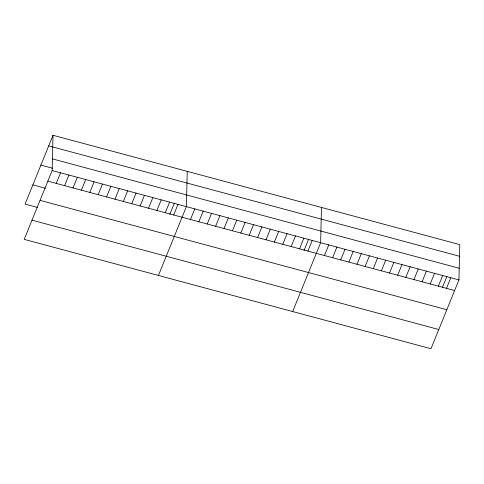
<?xml version="1.0" encoding="UTF-8"?>
<svg xmlns="http://www.w3.org/2000/svg" width="484" height="484" viewBox="0 0 484 484"><rect width="100%" height="100%" fill="white"/><g stroke="black" fill="none" stroke-linecap="round" stroke-linejoin="round"><path stroke-width="0.73" d="M52.151 170.537L53.01 135.266L459.8 244.632L458.941 279.903L430.99 348.734L24.2 239.368L52.151 170.537L458.941 279.903M187.254 171.36L186.388 206.632L158.443 275.457M321.491 207.448L320.632 242.72L292.681 311.551M53.01 135.266L25.059 204.097L37.649 207.479M56.229 183.406L60.536 172.794M64.62 185.662L68.928 175.051M73.011 187.919L77.319 177.307M81.397 190.176L85.71 179.564M89.788 192.432L94.096 181.815M98.179 194.683L102.487 184.071M106.571 196.94L110.878 186.328M114.962 199.196L119.27 188.585M123.347 201.453L127.661 190.841M131.739 203.71L136.046 193.098M140.13 205.966L144.438 195.348M148.521 208.217L152.829 197.605M156.907 210.473L161.22 199.862M165.298 212.73L169.612 202.118M169.781 214.376L174.337 203.159M173.689 214.987L177.997 204.375M190.472 219.5L194.78 208.888M198.857 221.757L203.171 211.139M207.249 224.007L211.556 213.396M215.64 226.264L219.948 215.652M224.031 228.521L228.339 217.909M232.423 230.777L236.73 220.166M240.808 233.034L245.122 222.422M249.199 235.291L253.507 224.673M257.591 237.541L261.898 226.929M265.982 239.798L270.29 229.186M274.368 242.054L278.681 231.443M282.759 244.311L287.072 233.699M291.15 246.568L295.458 235.956M299.542 248.824L303.849 238.207M304.025 250.47L308.58 239.253M307.933 251.075L312.24 240.463M324.455 255.522L328.763 244.91M332.593 257.706L336.9 247.094M340.73 259.896L345.038 249.284M348.861 262.08L353.175 251.468M356.998 264.27L361.306 253.658M365.136 266.454L369.443 255.842M373.273 268.644L377.581 258.032M381.404 270.834L385.718 260.217M389.541 273.018L393.855 262.407M397.679 275.208L401.986 264.597M405.816 277.392L410.123 266.781M413.953 279.583L418.261 268.971M422.084 281.767L426.398 271.155M430.222 283.957L434.529 273.345M438.359 286.141L442.666 275.529M442.334 287.653L446.883 276.437M446.496 288.331L450.804 277.719M48.703 145.878L459.516 256.272M52.435 158.897L459.225 268.263M40.898 165.092L52.786 168.287M47.837 181.149L454.627 290.515M32.864 184.882L45.448 188.27M40.039 200.364L446.829 309.73M31.998 220.153L438.788 329.519"/></g></svg>
